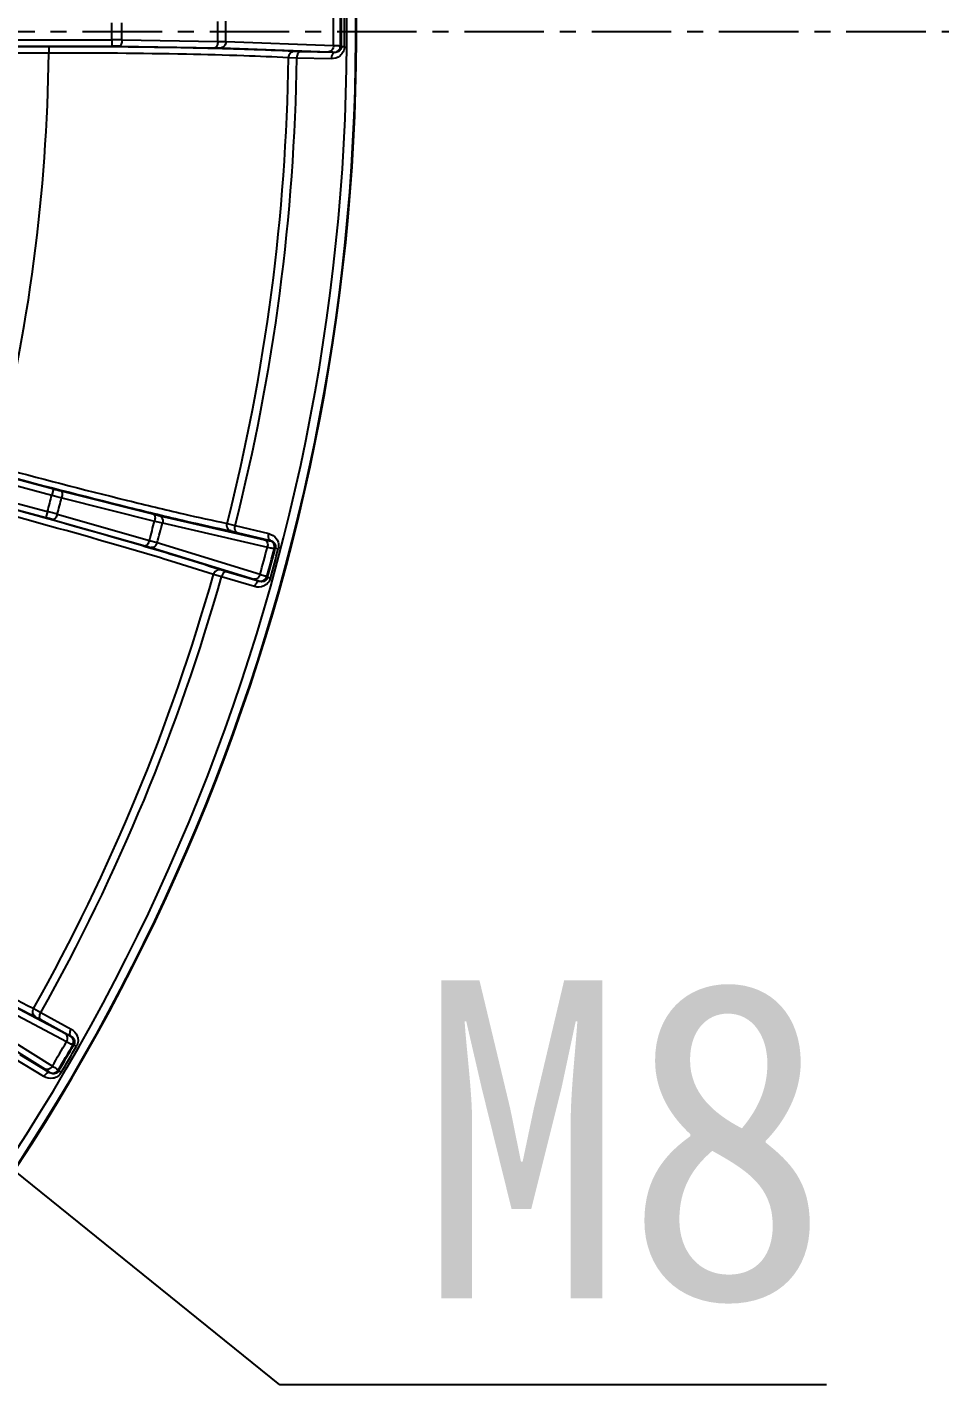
# Model space of a CAD drawing. Header units: millimetres. Extents: x -6 to 705, y -10 to 538.
# Drawn here: x 534.26 to 548.74, y 399.31 to 420.65 of the extents above; entities that cross this region are included whole.
import ezdxf

# ---------------------------------------------------------------- set-up
doc = ezdxf.new("R2010")
doc.units = ezdxf.units.MM
doc.linetypes.add('CENTER', pattern=[2, 1.25, -0.25, 0.25, -0.25])
doc.layers.add('\\M+5D6D0\\M+5D0C4\\M+5CFDF\\M+5B2E3', color=7, linetype='CENTER', lineweight=25)
doc.layers.add('\\M+5D7DC\\M+5C4DA\\M+5BFF2\\M+5CFDF', color=7, linetype='Continuous', lineweight=50)
doc.styles.get("Standard").update_dxf_attribs({"font": 'GulimChe.ttf'})

msp = doc.modelspace()

# ---------------------------------------------------------------- linework, layer by layer
at = {"color": 0, "linetype": 'Continuous', "lineweight": -3}
for p, q in [((533.214, 420.451), (535.587, 420.451)), ((533.432, 420.351), (535.587, 420.351)), ((534.598, 420.343), (533.439, 420.343)), ((534.598, 420.343), (534.598, 420.243)), ((535.587, 420.451), (535.587, 420.351)), ((535.706, 420.35), (537.21, 420.327)), ((535.746, 420.45), (537.25, 420.427)), ((537.21, 420.327), (537.307, 420.325)), ((537.25, 420.427), (537.379, 420.424)), ((537.307, 420.325), (538.997, 420.264)), ((537.379, 420.424), (539.069, 420.363)), ((539.18, 420.356), (539.194, 420.347)), ((539.194, 420.347), (539.241, 420.347)), ((534.597, 420.243), (533.439, 420.243)), ((538.492, 420.165), (538.362, 420.169)), ((538.545, 420.264), (538.447, 420.268)), ((539.034, 420.153), (538.492, 420.165)), ((539.087, 420.252), (538.545, 420.264)), ((539.08, 420.257), (539.087, 420.252)), ((532.589, 413.951), (534.671, 413.393)), ((532.353, 413.91), (534.645, 413.296)), ((532.284, 413.653), (534.576, 413.039)), ((532.468, 413.5), (534.55, 412.942)), ((534.671, 413.393), (534.645, 413.296)), ((534.787, 413.363), (536.245, 412.996)), ((534.799, 413.256), (536.258, 412.889)), ((534.576, 413.039), (534.55, 412.942)), ((534.665, 412.91), (536.112, 412.499)), ((534.73, 412.996), (536.177, 412.585)), ((536.245, 412.996), (536.339, 412.973)), ((536.258, 412.889), (536.383, 412.858)), ((536.339, 412.973), (537.987, 412.595)), ((536.383, 412.858), (538.031, 412.48)), ((537.398, 412.851), (537.525, 412.821)), ((537.456, 412.733), (537.551, 412.711)), ((537.525, 412.821), (538.052, 412.692)), ((537.551, 412.711), (538.077, 412.582)), ((536.112, 412.499), (536.205, 412.472)), ((536.177, 412.585), (536.3, 412.549)), ((536.205, 412.472), (537.821, 411.975)), ((536.3, 412.549), (537.917, 412.052)), ((538.07, 412.58), (538.077, 412.582)), ((538.14, 412.458), (538.156, 412.463)), ((538.156, 412.463), (538.201, 412.451)), ((537.308, 412.01), (537.183, 412.048)), ((537.385, 412.092), (537.292, 412.121)), ((537.829, 411.859), (537.308, 412.01)), ((537.906, 411.941), (537.385, 412.092)), ((538.022, 412.017), (538.033, 412.005)), ((538.033, 412.005), (538.078, 411.992)), ((537.9, 411.947), (537.906, 411.941)), ((534.861, 404.829), (533.367, 405.621)), ((534.874, 404.707), (533.379, 405.499)), ((533.107, 405.171), (534.54, 404.273)), ((533.22, 405.222), (534.653, 404.323)), ((534.359, 405.228), (534.473, 405.167)), ((534.383, 405.1), (534.47, 405.054)), ((534.47, 405.054), (534.945, 404.793)), ((534.473, 405.167), (534.949, 404.906)), ((534.945, 404.793), (534.937, 404.793)), ((534.99, 404.658), (534.974, 404.657)), ((534.99, 404.658), (535.031, 404.635)), ((534.517, 404.159), (534.054, 404.44)), ((534.613, 404.218), (534.149, 404.5)), ((534.609, 404.226), (534.613, 404.218)), ((534.745, 404.262), (534.753, 404.247)), ((534.753, 404.247), (534.793, 404.223))]:
    msp.add_line(p, q, dxfattribs=at)
for centre, radius, start, end in [((506.93, 420.584), 32.35, 324.8016, 9.4841), ((506.93, 420.584), 32.491, 324.5985, 9.6872), ((506.93, 420.584), 32.5, 324.6176, 9.6681), ((506.93, 420.584), 32.139, 359.6054, 0.3946), ((506.93, 420.584), 32.251, 359.5945, 0.4055), ((506.93, 420.584), 32.264, 359.5783, 0.4217), ((506.93, 420.584), 32.311, 359.5783, 0.4217), ((506.93, 420.584), 28.657, 359.7332, 0.2668), ((506.93, 420.584), 28.816, 359.7326, 0.2674), ((506.93, 420.584), 30.321, 359.7026, 0.2974), ((506.93, 420.584), 30.449, 359.6991, 0.3009), ((535.571, 406.019), 14.432, 89.3034, 89.9376), ((535.587, 412.226), 8.125, 89.1607, 90.0056), ((539.08, 420.357), 0.1, 270.1294, 359.509), ((506.93, 420.584), 27.669, 345.7059, 359.2941), ((506.93, 420.584), 31.434, 345.7575, 359.2425), ((506.93, 420.584), 31.565, 345.7614, 359.2386), ((506.93, 420.584), 28.657, 344.7332, 345.2668), ((538.365, 427.241), 14.432, 255.0624, 255.6966), ((536.774, 421.241), 8.125, 254.9944, 255.8393), ((506.93, 420.584), 28.816, 344.7326, 345.2674), ((532.448, 405.094), 8.125, 74.1607, 75.0056), ((530.825, 399.103), 14.432, 74.3034, 74.9376), ((506.93, 420.584), 30.321, 344.7026, 345.2974), ((506.93, 420.584), 30.449, 344.6991, 345.3009), ((506.93, 420.584), 32.139, 344.6054, 345.3946), ((506.93, 420.584), 32.251, 344.5945, 345.4055), ((506.93, 420.584), 32.264, 344.5783, 345.4217), ((538.043, 412.483), 0.1, 345.491, 74.8706), ((506.93, 420.584), 32.311, 344.5783, 345.4217), ((506.93, 420.584), 31.434, 330.7575, 344.2425), ((506.93, 420.584), 31.565, 330.7614, 344.2386), ((537.926, 412.044), 0.1, 255.1294, 344.509), ((534.887, 404.706), 0.1, 330.4909, 59.8705), ((506.93, 420.584), 32.139, 329.6054, 330.3946), ((506.93, 420.584), 32.251, 329.5945, 330.4055), ((506.93, 420.584), 32.264, 329.5783, 330.4217), ((506.93, 420.584), 32.311, 329.5783, 330.4217), ((534.659, 404.312), 0.1, 240.1294, 329.509)]:
    msp.add_arc(centre, radius, start, end, dxfattribs=at)
for points, knots in [([(538.447, 420.268), (538.209, 420.281), (537.662, 420.303), (536.379, 420.335), (535.334, 420.343), (534.598, 420.343)], [0, 0, 0, 0, 0.186376, 0.426026, 1, 1, 1, 1]), ([(535.746, 420.45), (535.746, 420.426), (535.743, 420.392), (535.72, 420.351), (535.706, 420.35)], [0, 0, 0, 0, 0.631724, 1, 1, 1, 1]), ([(537.25, 420.427), (537.25, 420.403), (537.247, 420.369), (537.224, 420.328), (537.21, 420.327)], [0, 0, 0, 0, 0.631725, 1, 1, 1, 1]), ([(537.379, 420.424), (537.378, 420.4), (537.368, 420.355), (537.326, 420.326), (537.307, 420.325)], [0, 0, 0, 0, 0.554876, 1, 1, 1, 1]), ([(539.069, 420.363), (539.068, 420.339), (539.058, 420.294), (539.016, 420.264), (538.997, 420.264)], [0, 0, 0, 0, 0.554857, 1, 1, 1, 1]), ([(539.241, 420.347), (539.241, 420.318), (539.227, 420.263), (539.162, 420.179), (539.083, 420.152), (539.034, 420.153)], [0, 0, 0, 0, 0.272105, 0.529704, 1, 1, 1, 1]), ([(539.069, 420.363), (539.084, 420.363), (539.11, 420.362), (539.144, 420.36), (539.166, 420.358), (539.177, 420.358), (539.18, 420.356)], [0, 0, 0, 0, 0.400564, 0.706522, 0.908295, 1, 1, 1, 1]), ([(539.194, 420.347), (539.194, 420.33), (539.185, 420.3), (539.148, 420.261), (539.11, 420.251), (539.087, 420.252)], [0, 0, 0, 0, 0.315097, 0.571766, 1, 1, 1, 1]), ([(538.362, 420.169), (538.128, 420.182), (537.594, 420.204), (536.339, 420.236), (535.318, 420.244), (534.597, 420.243)], [0, 0, 0, 0, 0.186377, 0.426026, 1, 1, 1, 1]), ([(538.447, 420.268), (538.425, 420.267), (538.378, 420.242), (538.362, 420.193), (538.362, 420.169)], [0, 0, 0, 0, 0.473391, 1, 1, 1, 1]), ([(538.545, 420.264), (538.538, 420.264), (538.517, 420.253), (538.498, 420.216), (538.493, 420.183), (538.492, 420.165)], [0, 0, 0, 0, 0.179074, 0.541141, 1, 1, 1, 1]), ([(538.997, 420.264), (539.008, 420.263), (539.028, 420.262), (539.053, 420.261), (539.07, 420.259), (539.078, 420.258), (539.08, 420.257)], [0, 0, 0, 0, 0.399969, 0.705579, 0.907387, 1, 1, 1, 1]), ([(539.087, 420.252), (539.08, 420.252), (539.059, 420.241), (539.04, 420.204), (539.035, 420.171), (539.034, 420.153)], [0, 0, 0, 0, 0.179076, 0.54114, 1, 1, 1, 1]), ([(533.743, 413.753), (534.438, 413.566), (535.427, 413.309), (536.647, 413.015), (537.169, 412.898), (537.398, 412.851)], [0, 0, 0, 0, 0.57397, 0.813619, 1, 1, 1, 1]), ([(533.717, 413.656), (534.429, 413.466), (535.44, 413.203), (536.688, 412.902), (537.221, 412.782), (537.456, 412.733)], [0, 0, 0, 0, 0.573969, 0.813622, 1, 1, 1, 1]), ([(534.787, 413.363), (534.799, 413.358), (534.811, 413.313), (534.805, 413.279), (534.799, 413.256)], [0, 0, 0, 0, 0.368276, 1, 1, 1, 1]), ([(537.183, 412.048), (536.961, 412.121), (536.451, 412.281), (535.247, 412.636), (534.262, 412.908), (533.566, 413.094)], [0, 0, 0, 0, 0.186377, 0.426026, 1, 1, 1, 1]), ([(537.292, 412.121), (537.064, 412.196), (536.542, 412.359), (535.311, 412.722), (534.304, 413), (533.592, 413.191)], [0, 0, 0, 0, 0.186376, 0.426026, 1, 1, 1, 1]), ([(534.73, 412.996), (534.723, 412.974), (534.711, 412.941), (534.679, 412.908), (534.665, 412.91)], [0, 0, 0, 0, 0.631724, 1, 1, 1, 1]), ([(536.245, 412.996), (536.258, 412.991), (536.27, 412.946), (536.264, 412.912), (536.258, 412.889)], [0, 0, 0, 0, 0.368276, 1, 1, 1, 1]), ([(536.339, 412.973), (536.358, 412.967), (536.39, 412.928), (536.389, 412.882), (536.383, 412.858)], [0, 0, 0, 0, 0.445124, 1, 1, 1, 1]), ([(537.456, 412.733), (537.434, 412.739), (537.395, 412.776), (537.393, 412.827), (537.398, 412.851)], [0, 0, 0, 0, 0.473408, 1, 1, 1, 1]), ([(537.551, 412.711), (537.544, 412.713), (537.527, 412.729), (537.518, 412.77), (537.521, 412.803), (537.525, 412.821)], [0, 0, 0, 0, 0.179074, 0.541141, 1, 1, 1, 1]), ([(538.077, 412.582), (538.071, 412.585), (538.053, 412.6), (538.044, 412.641), (538.048, 412.674), (538.052, 412.692)], [0, 0, 0, 0, 0.179076, 0.54114, 1, 1, 1, 1]), ([(538.052, 412.692), (538.099, 412.68), (538.169, 412.634), (538.21, 412.536), (538.208, 412.479), (538.201, 412.451)], [0, 0, 0, 0, 0.469117, 0.726604, 1, 1, 1, 1]), ([(536.177, 412.585), (536.17, 412.562), (536.158, 412.53), (536.126, 412.496), (536.112, 412.499)], [0, 0, 0, 0, 0.631725, 1, 1, 1, 1]), ([(536.3, 412.549), (536.293, 412.526), (536.271, 412.485), (536.224, 412.467), (536.205, 412.472)], [0, 0, 0, 0, 0.554876, 1, 1, 1, 1]), ([(537.987, 412.595), (537.998, 412.592), (538.017, 412.588), (538.042, 412.583), (538.059, 412.58), (538.067, 412.579), (538.07, 412.58)], [0, 0, 0, 0, 0.400183, 0.705778, 0.907465, 1, 1, 1, 1]), ([(537.987, 412.595), (538.006, 412.589), (538.038, 412.55), (538.037, 412.504), (538.031, 412.48)], [0, 0, 0, 0, 0.445143, 1, 1, 1, 1]), ([(538.031, 412.48), (538.046, 412.477), (538.071, 412.471), (538.104, 412.463), (538.126, 412.46), (538.137, 412.457), (538.14, 412.458)], [0, 0, 0, 0, 0.400786, 0.706724, 0.908374, 1, 1, 1, 1]), ([(538.077, 412.582), (538.099, 412.577), (538.133, 412.558), (538.16, 412.511), (538.16, 412.479), (538.156, 412.463)], [0, 0, 0, 0, 0.426582, 0.682247, 1, 1, 1, 1]), ([(537.292, 412.121), (537.27, 412.126), (537.218, 412.114), (537.19, 412.072), (537.183, 412.048)], [0, 0, 0, 0, 0.473391, 1, 1, 1, 1]), ([(537.385, 412.092), (537.378, 412.094), (537.355, 412.089), (537.327, 412.058), (537.313, 412.028), (537.308, 412.01)], [0, 0, 0, 0, 0.179074, 0.541141, 1, 1, 1, 1]), ([(537.917, 412.052), (537.91, 412.029), (537.888, 411.988), (537.84, 411.971), (537.821, 411.975)], [0, 0, 0, 0, 0.554857, 1, 1, 1, 1]), ([(538.033, 412.005), (538.029, 411.989), (538.012, 411.961), (537.966, 411.934), (537.927, 411.934), (537.906, 411.941)], [0, 0, 0, 0, 0.315097, 0.571766, 1, 1, 1, 1]), ([(537.917, 412.052), (537.931, 412.048), (537.956, 412.04), (537.988, 412.031), (538.009, 412.023), (538.02, 412.019), (538.022, 412.017)], [0, 0, 0, 0, 0.400564, 0.706522, 0.908295, 1, 1, 1, 1]), ([(537.821, 411.975), (537.832, 411.972), (537.851, 411.966), (537.875, 411.958), (537.89, 411.952), (537.898, 411.949), (537.9, 411.947)], [0, 0, 0, 0, 0.399969, 0.705579, 0.907387, 1, 1, 1, 1]), ([(538.078, 411.992), (538.071, 411.965), (538.044, 411.915), (537.959, 411.85), (537.875, 411.845), (537.829, 411.859)], [0, 0, 0, 0, 0.272105, 0.529704, 1, 1, 1, 1]), ([(537.906, 411.941), (537.899, 411.942), (537.876, 411.938), (537.847, 411.907), (537.834, 411.876), (537.829, 411.859)], [0, 0, 0, 0, 0.179076, 0.54114, 1, 1, 1, 1]), ([(531.011, 406.959), (531.649, 406.591), (532.558, 406.076), (533.685, 405.462), (534.17, 405.208), (534.383, 405.1)], [0, 0, 0, 0, 0.573969, 0.813622, 1, 1, 1, 1]), ([(531.061, 407.046), (531.685, 406.686), (532.573, 406.182), (533.676, 405.582), (534.15, 405.333), (534.359, 405.228)], [0, 0, 0, 0, 0.57397, 0.813619, 1, 1, 1, 1]), ([(534.383, 405.1), (534.364, 405.112), (534.336, 405.157), (534.347, 405.207), (534.359, 405.228)], [0, 0, 0, 0, 0.473408, 1, 1, 1, 1]), ([(534.47, 405.054), (534.464, 405.058), (534.451, 405.078), (534.453, 405.12), (534.465, 405.151), (534.473, 405.167)], [0, 0, 0, 0, 0.179074, 0.541141, 1, 1, 1, 1]), ([(534.937, 404.793), (534.934, 404.793), (534.926, 404.797), (534.911, 404.803), (534.889, 404.815), (534.871, 404.824), (534.861, 404.829)], [0, 0, 0, 0, 0.092493, 0.294117, 0.599794, 1, 1, 1, 1]), ([(534.874, 404.707), (534.886, 404.728), (534.899, 404.772), (534.878, 404.819), (534.861, 404.829)], [0, 0, 0, 0, 0.554857, 1, 1, 1, 1]), ([(534.945, 404.793), (534.939, 404.797), (534.926, 404.817), (534.928, 404.859), (534.94, 404.89), (534.949, 404.906)], [0, 0, 0, 0, 0.179076, 0.54114, 1, 1, 1, 1]), ([(534.945, 404.793), (534.965, 404.783), (534.993, 404.756), (535.006, 404.704), (534.998, 404.673), (534.99, 404.658)], [0, 0, 0, 0, 0.427176, 0.683201, 1, 1, 1, 1]), ([(534.949, 404.906), (534.991, 404.882), (535.047, 404.819), (535.061, 404.714), (535.045, 404.66), (535.031, 404.635)], [0, 0, 0, 0, 0.469412, 0.726946, 1, 1, 1, 1]), ([(534.974, 404.657), (534.97, 404.657), (534.96, 404.663), (534.94, 404.671), (534.91, 404.687), (534.887, 404.7), (534.874, 404.707)], [0, 0, 0, 0, 0.091585, 0.293169, 0.599194, 1, 1, 1, 1]), ([(534.653, 404.323), (534.64, 404.303), (534.608, 404.269), (534.558, 404.264), (534.54, 404.273)], [0, 0, 0, 0, 0.554857, 1, 1, 1, 1]), ([(534.653, 404.323), (534.665, 404.316), (534.687, 404.302), (534.716, 404.284), (534.734, 404.271), (534.744, 404.265), (534.745, 404.262)], [0, 0, 0, 0, 0.400564, 0.706522, 0.908295, 1, 1, 1, 1]), ([(534.793, 404.223), (534.779, 404.199), (534.74, 404.157), (534.642, 404.117), (534.559, 404.134), (534.517, 404.159)], [0, 0, 0, 0, 0.272105, 0.529704, 1, 1, 1, 1]), ([(534.613, 404.218), (534.607, 404.222), (534.583, 404.223), (534.548, 404.2), (534.527, 404.175), (534.517, 404.159)], [0, 0, 0, 0, 0.179076, 0.54114, 1, 1, 1, 1]), ([(534.54, 404.273), (534.55, 404.267), (534.566, 404.257), (534.588, 404.243), (534.601, 404.233), (534.608, 404.228), (534.609, 404.226)], [0, 0, 0, 0, 0.399969, 0.705579, 0.907387, 1, 1, 1, 1]), ([(534.753, 404.247), (534.744, 404.233), (534.721, 404.21), (534.67, 404.196), (534.632, 404.206), (534.613, 404.218)], [0, 0, 0, 0, 0.315097, 0.571766, 1, 1, 1, 1])]:
    msp.add_open_spline(points, degree=3, knots=knots, dxfattribs=at)
at = {"layer": '\\M+5D6D0\\M+5D0C4\\M+5CFDF\\M+5B2E3', "color": 1}
msp.add_line((465.125, 420.584), (548.736, 420.584), dxfattribs=at)
at = {"layer": '\\M+5D7DC\\M+5C4DA\\M+5BFF2\\M+5CFDF', "lineweight": 25}
for p, q in [((538.227, 399.314), (527.874, 407.663)), ((546.815, 399.314), (538.227, 399.314))]:
    msp.add_line(p, q, dxfattribs=at)

# ---------------------------------------------------------------- texts
at = {"layer": '\\M+5D7DC\\M+5C4DA\\M+5BFF2\\M+5CFDF', "lineweight": -3, "insert": (543.643, 403.131), "char_height": 5, "attachment_point": 5}
msp.add_mtext('M8', dxfattribs=at)

doc.saveas('drawing.dxf')
